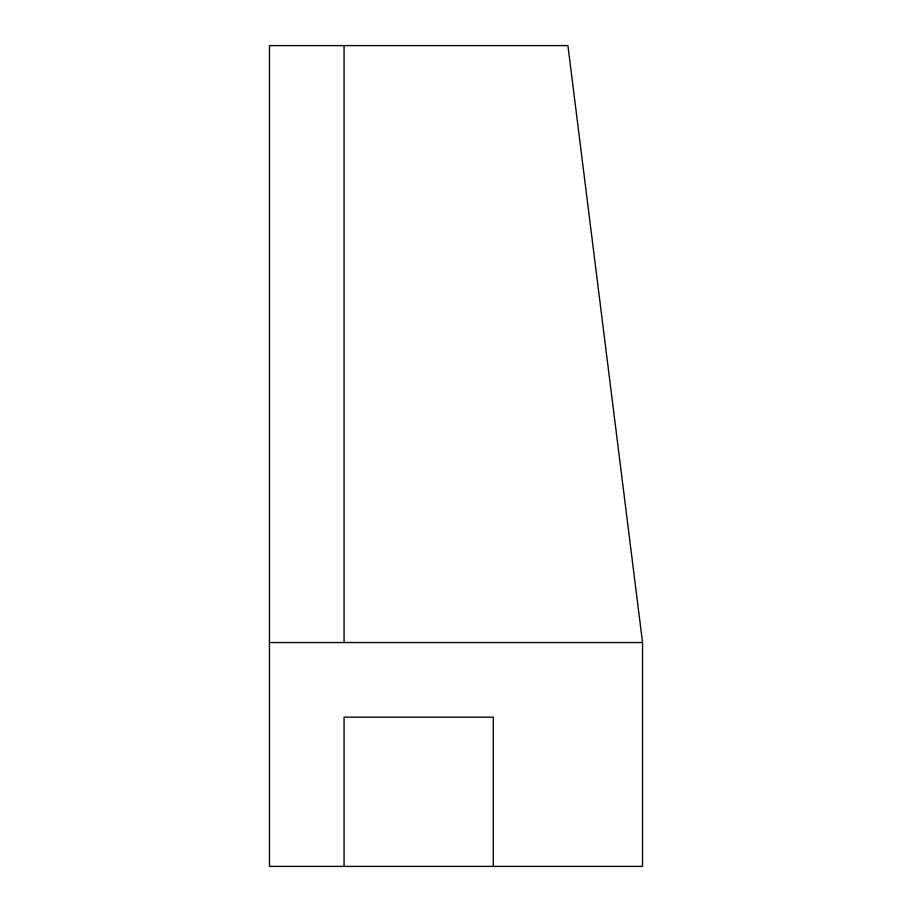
<?xml version="1.0" encoding="UTF-8"?>
<svg xmlns="http://www.w3.org/2000/svg" width="912" height="912" viewBox="0 0 912 912"><rect width="100%" height="100%" fill="white"/><g stroke="black" fill="none" stroke-linecap="round" stroke-linejoin="round"><path stroke-width="1.37" d="M269.45 642.55L642.55 642.55L642.55 866.4L269.45 866.4L269.45 45.6L567.925 45.6L642.55 642.55M493.312 866.4L493.312 717.163L344.075 717.163L344.075 866.4M344.075 45.6L344.075 642.55"/></g></svg>
